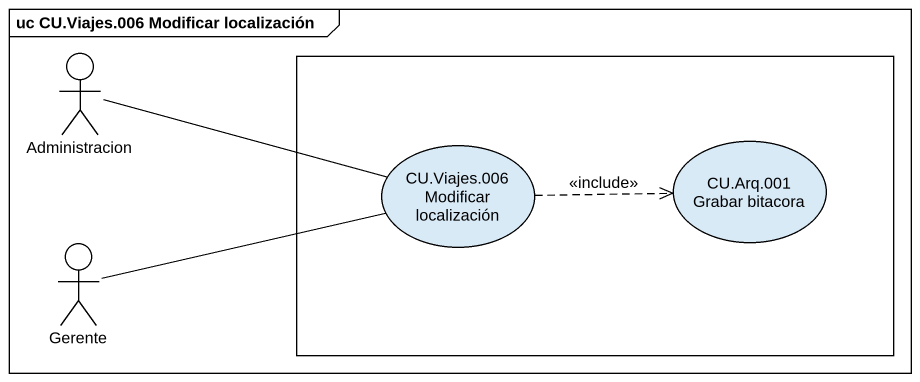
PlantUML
@startuml
mainframe uc CU.Viajes.006 Modificar localización
actor Administracion
rectangle " " as rectangle1 {
  usecase "CU.Viajes.006 Modificar localización" as CU_Viajes_006_Modificar
  usecase "CU.Arq.001 Grabar bitacora" as CU_Arq_001_Grabar_bitacora
}
actor Gerente
Administracion -right- CU_Viajes_006_Modificar
CU_Viajes_006_Modificar .right.> CU_Arq_001_Grabar_bitacora : <<include>>
Gerente -right- CU_Viajes_006_Modificar
@enduml
